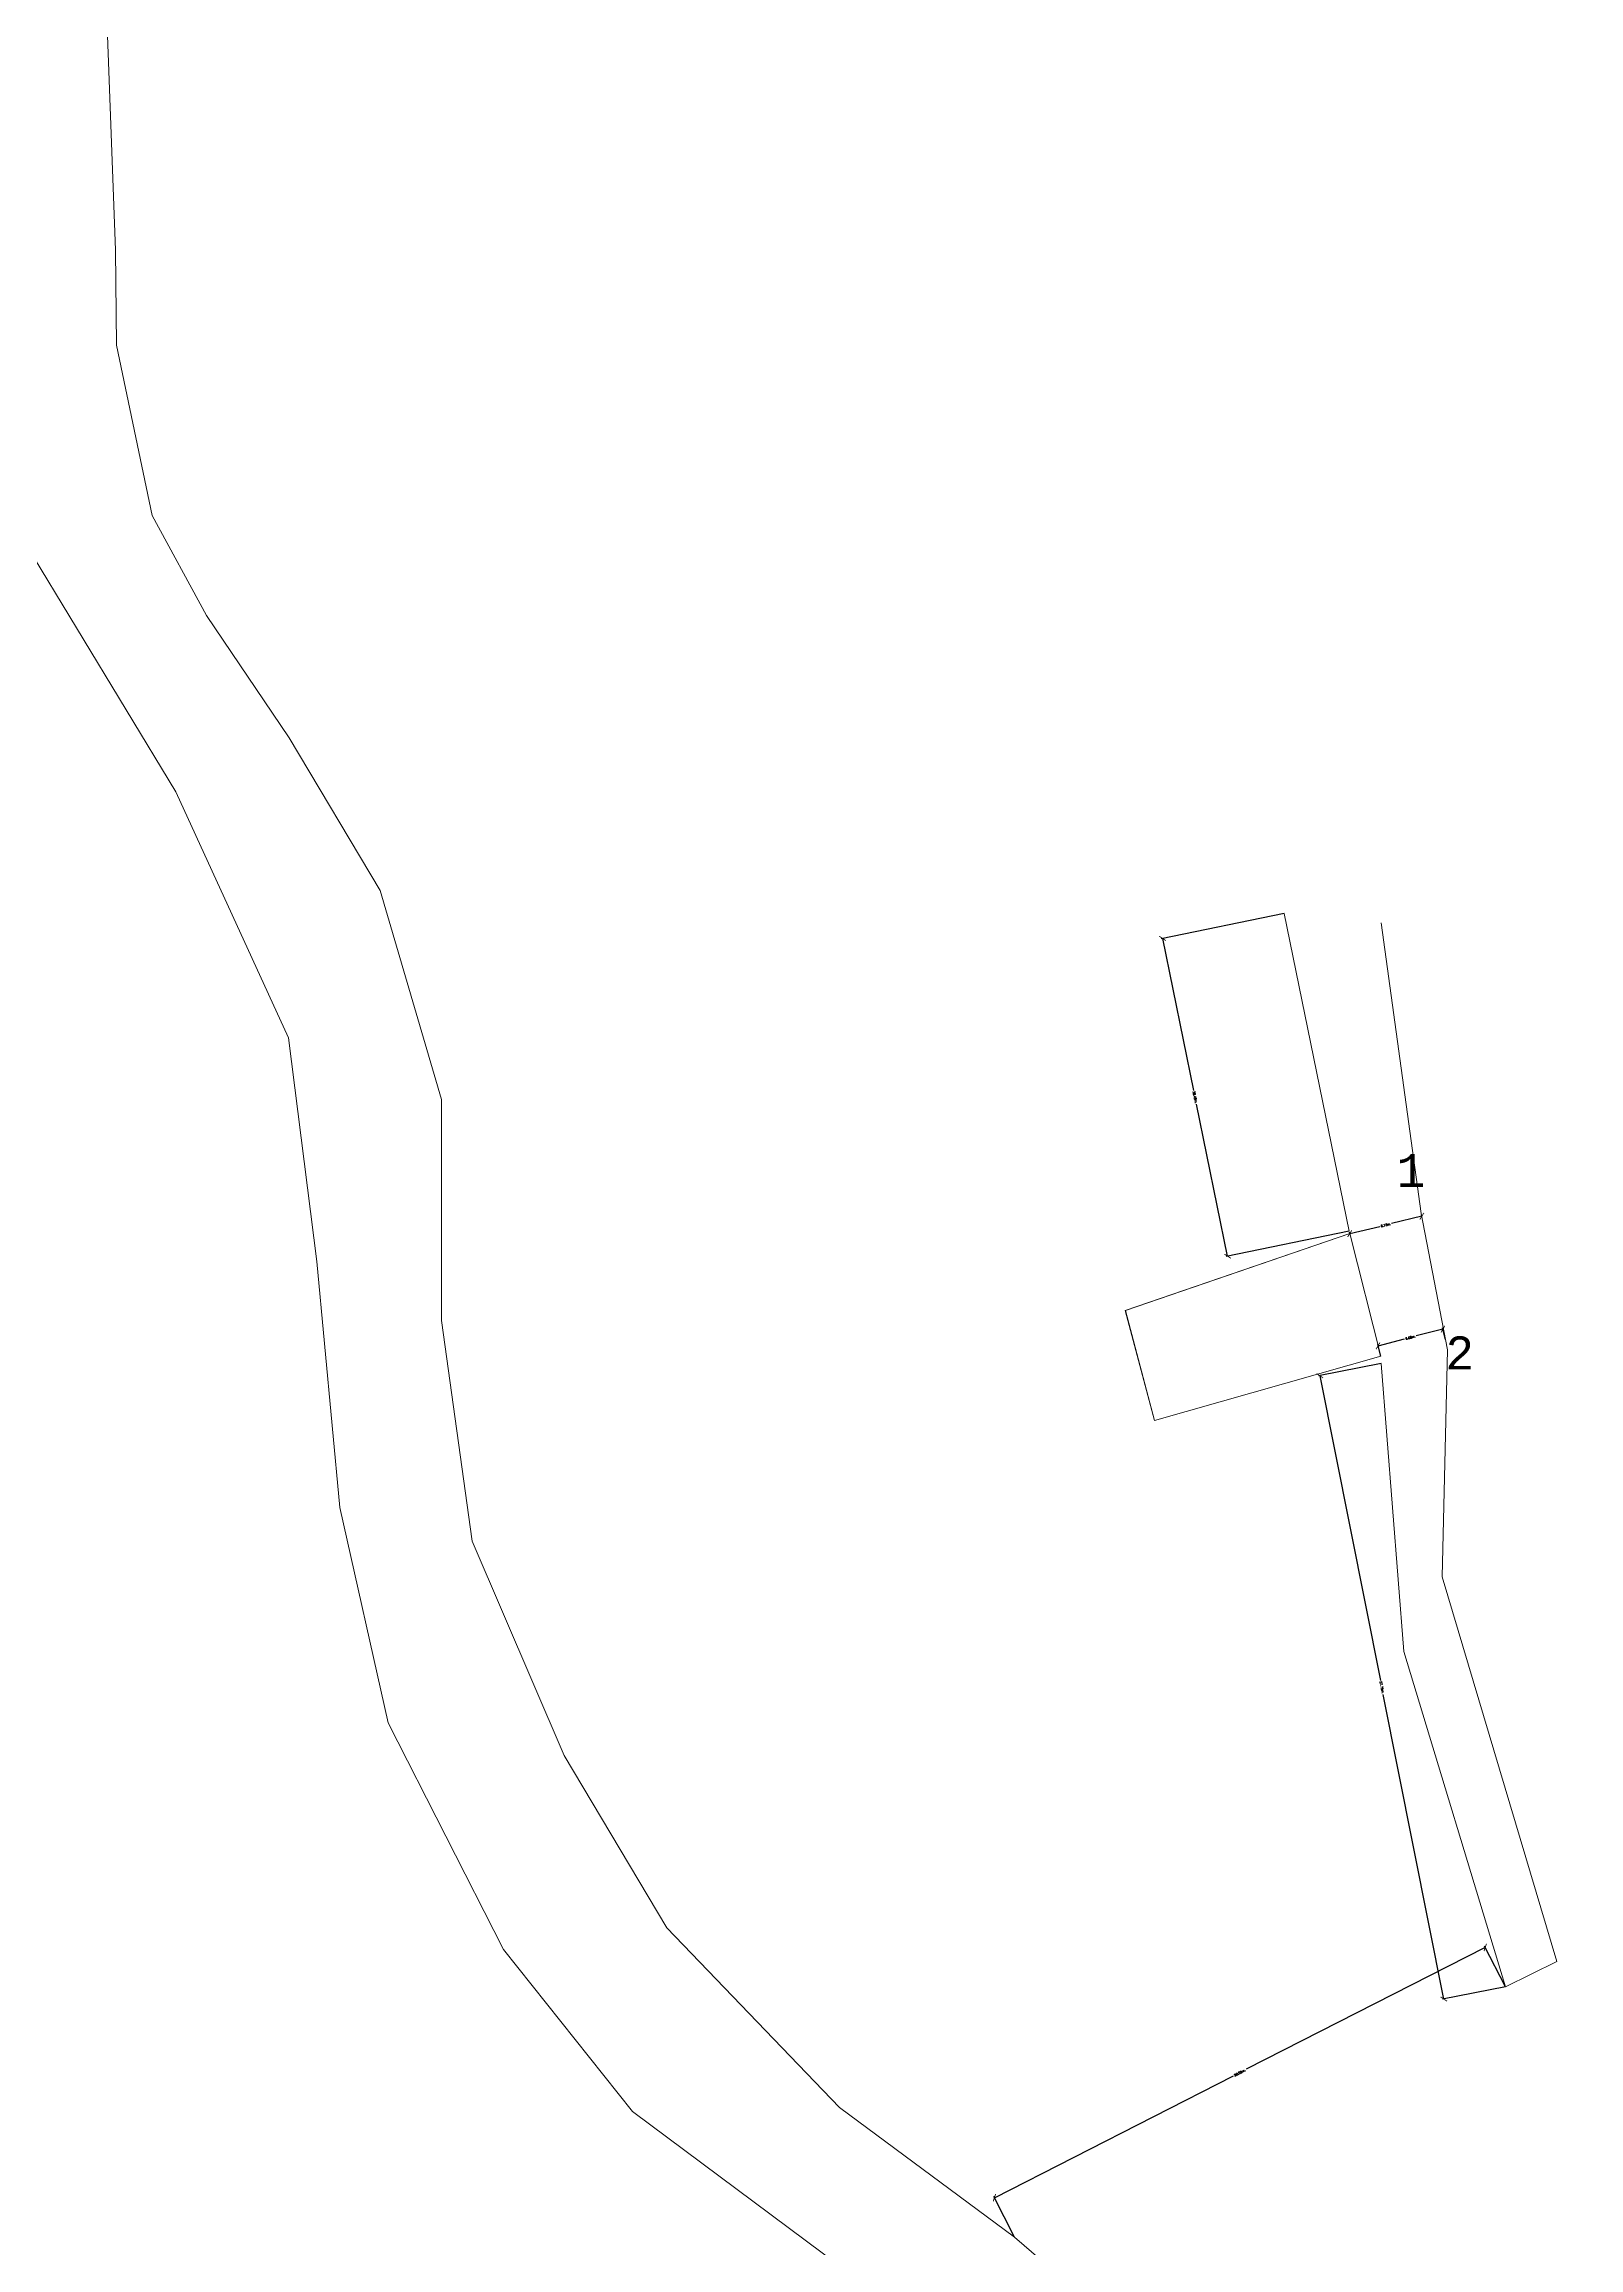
# Model space of a CAD drawing. Header units: millimetres. Extents: x 605783 to 623458, y 1302882 to 1324924.
# Drawn here: x 619726 to 619865.5, y 1321617.1 to 1321817.4 of the extents above; entities that cross this region are included whole.
import ezdxf

# ---------------------------------------------------------------- set-up
doc = ezdxf.new("R2010")
doc.units = ezdxf.units.MM
doc.header["$PDMODE"] = 35
doc.header["$PDSIZE"] = 1.5
for name, color, linetype in [('2', 7, 'Continuous'), ('4', 7, 'Continuous'), ('CVL_CUADCON_TIT', 1, 'Continuous'), ('CVL_PUNTO_NUM', 2, 'Continuous')]:
    doc.layers.add(name, color=color, linetype=linetype)
doc.styles.add('MONOTXT4', font='Monotxt4.shx')
doc.styles.add('ROMANS', font='ROMANS', dxfattribs={"height": 0.2})
doc.dimstyles.new('STANDARD$0', dxfattribs={"dimtxt": 0.6, "dimasz": 0.5, "dimexe": 0.125, "dimexo": 0.000625, "dimgap": 0.0625, "dimtad": 0, "dimzin": 1, "dimdsep": 46, "dimtxsty": 'ROMANS', "dimblk1": 'ARCHTICK', "dimblk2": 'ARCHTICK', "dimsah": 1, "dimcen": 2.5, "dimclrd": 1, "dimclre": 1, "dimclrt": 30, "dimaunit": 1, "dimadec": 0, "dimazin": 0, "dimtfac": 1, "dimtix": 1, "dimtofl": 0, "dimtmove": 1, "dimatfit": 3, "dimldrblk": 'ARCHTICK', "dimfxl": 1, "dimtolj": 1, "dimtzin": 1, "dimarcsym": 0})

# ---------------------------------------------------------------- blocks, each defined once
blk = doc.blocks.new('_ARCHTICK')
at = {"color": 0, "linetype": 'ByBlock', "const_width": 0.15}
blk.add_lwpolyline([(-0.5, -0.5), (0.5, 0.5)], dxfattribs=at)
blk = doc.blocks.new('*D340')
at = {"layer": 'CVL_CUADCON_TIT', "color": 1, "lineweight": -2, "ltscale": 0.5, "transparency": 16777216}
for p, q in [((619838.69, 1321738.39), (619827.52, 1321736.1)), ((619827.64, 1321736.13), (619830.47, 1321722.32)), ((619833.56, 1321707.25), (619830.73, 1321721.05)), ((619844.61, 1321709.51), (619833.44, 1321707.22))]:
    blk.add_line(p, q, dxfattribs=at)
at = {"layer": 'Defpoints', "color": 0, "lineweight": 5, "ltscale": 0.5, "transparency": 16777216}
for p in [(619838.69, 1321738.39), (619827.64, 1321736.13), (619844.61, 1321709.51)]:
    blk.add_point(p, dxfattribs=at)
at = {"layer": 'CVL_CUADCON_TIT', "color": 1, "lineweight": -2, "ltscale": 0.5, "transparency": 16777216, "xscale": 0.5, "yscale": 0.5, "zscale": 0.5}
for p, rotation in [((619827.64, 1321736.13), 101.5907213995538), ((619833.56, 1321707.25), 281.5907213995538)]:
    blk.add_blockref('_ARCHTICK', p, dxfattribs=dict(at, rotation=rotation))
at = {"layer": 'CVL_CUADCON_TIT', "color": 30, "lineweight": 5, "ltscale": 0.5, "transparency": 16777216, "insert": (619830.6, 1321721.69), "char_height": 0.2, "attachment_point": 5, "rotation": 281.5907, "style": 'ROMANS'}
blk.add_mtext('\\A1;29.48m.', dxfattribs=at)
blk = doc.blocks.new('*D341')
at = {"layer": 'CVL_CUADCON_TIT', "color": 1, "lineweight": -2, "ltscale": 0.5, "transparency": 16777216}
for p, q in [((619847.52, 1321697.51), (619841.81, 1321696.37)), ((619841.94, 1321696.39), (619847.44, 1321668.71)), ((619853.2, 1321639.75), (619847.7, 1321667.44)), ((619858.79, 1321640.86), (619853.08, 1321639.73))]:
    blk.add_line(p, q, dxfattribs=at)
at = {"layer": 'Defpoints', "color": 0, "lineweight": 5, "ltscale": 0.5, "transparency": 16777216}
for p in [(619847.52, 1321697.51), (619858.79, 1321640.86), (619853.2, 1321639.75)]:
    blk.add_point(p, dxfattribs=at)
at = {"layer": 'CVL_CUADCON_TIT', "color": 1, "lineweight": -2, "ltscale": 0.5, "transparency": 16777216, "xscale": 0.5, "yscale": 0.5, "zscale": 0.5}
for p, rotation in [((619841.94, 1321696.39), 101.2496912031073), ((619853.2, 1321639.75), 281.2496912031073)]:
    blk.add_blockref('_ARCHTICK', p, dxfattribs=dict(at, rotation=rotation))
at = {"layer": 'CVL_CUADCON_TIT', "color": 30, "lineweight": 5, "ltscale": 0.5, "transparency": 16777216, "insert": (619847.57, 1321668.07), "char_height": 0.2, "attachment_point": 5, "rotation": 281.2497, "style": 'ROMANS'}
blk.add_mtext('\\A1;57.75m.', dxfattribs=at)
blk = doc.blocks.new('*D342')
at = {"layer": 'CVL_CUADCON_TIT', "color": 1, "lineweight": -2, "ltscale": 0.5, "transparency": 16777216}
for p, q in [((619856.96, 1321644.44), (619835.25, 1321633.37)), ((619858.79, 1321640.86), (619856.9, 1321644.55)), ((619812.37, 1321621.7), (619834.09, 1321632.78)), ((619814.2, 1321618.12), (619812.32, 1321621.81))]:
    blk.add_line(p, q, dxfattribs=at)
at = {"layer": 'Defpoints', "color": 0, "lineweight": 5, "ltscale": 0.5, "transparency": 16777216}
for p in [(619858.79, 1321640.86), (619812.37, 1321621.7), (619814.2, 1321618.12)]:
    blk.add_point(p, dxfattribs=at)
at = {"layer": 'CVL_CUADCON_TIT', "color": 1, "lineweight": -2, "ltscale": 0.5, "transparency": 16777216, "xscale": 0.5, "yscale": 0.5, "zscale": 0.5}
for p, rotation in [((619856.96, 1321644.44), 27.02399573131138), ((619812.37, 1321621.7), 207.0239957313114)]:
    blk.add_blockref('_ARCHTICK', p, dxfattribs=dict(at, rotation=rotation))
at = {"layer": 'CVL_CUADCON_TIT', "color": 30, "lineweight": 5, "ltscale": 0.5, "transparency": 16777216, "insert": (619834.67, 1321633.07), "char_height": 0.2, "attachment_point": 5, "rotation": 27.024, "style": 'ROMANS'}
blk.add_mtext('\\A1;50.05m.', dxfattribs=at)
blk = doc.blocks.new('*D343')
at = {"layer": 'CVL_CUADCON_TIT', "color": 1, "lineweight": -2, "ltscale": 0.5, "transparency": 16777216}
for p, q in [((619844.65, 1321709.3), (619847.39, 1321709.96)), ((619851.2, 1321710.88), (619848.46, 1321710.22)), ((619851.2, 1321710.88), (619851.17, 1321711)), ((619844.65, 1321709.3), (619844.62, 1321709.43))]:
    blk.add_line(p, q, dxfattribs=at)
at = {"layer": 'Defpoints', "color": 0, "lineweight": 5, "ltscale": 0.5, "transparency": 16777216}
for p in [(619851.2, 1321710.88), (619851.2, 1321710.88), (619844.65, 1321709.3)]:
    blk.add_point(p, dxfattribs=at)
at = {"layer": 'CVL_CUADCON_TIT', "color": 1, "lineweight": -2, "ltscale": 0.5, "transparency": 16777216, "xscale": 0.5, "yscale": 0.5, "zscale": 0.5}
for p, rotation in [((619851.2, 1321710.88), 13.50981607963101), ((619844.65, 1321709.3), 193.5098160796311)]:
    blk.add_blockref('_ARCHTICK', p, dxfattribs=dict(at, rotation=rotation))
at = {"layer": 'CVL_CUADCON_TIT', "color": 30, "lineweight": 5, "ltscale": 0.5, "transparency": 16777216, "insert": (619847.93, 1321710.09), "char_height": 0.2, "attachment_point": 5, "rotation": 13.5098, "style": 'ROMANS'}
blk.add_mtext('\\A1;6.73m.', dxfattribs=at)
blk = doc.blocks.new('*D344')
at = {"layer": 'CVL_CUADCON_TIT', "color": 1, "lineweight": -2, "ltscale": 0.5, "transparency": 16777216}
for p, q in [((619853.12, 1321700.63), (619850.7, 1321700.01)), ((619853.36, 1321699.69), (619853.09, 1321700.75)), ((619847.47, 1321698.16), (619847.19, 1321699.23)), ((619847.22, 1321699.1), (619849.64, 1321699.73))]:
    blk.add_line(p, q, dxfattribs=at)
at = {"layer": 'Defpoints', "color": 0, "lineweight": 5, "ltscale": 0.5, "transparency": 16777216}
for p in [(619853.12, 1321700.63), (619847.47, 1321698.16), (619853.36, 1321699.68)]:
    blk.add_point(p, dxfattribs=at)
at = {"layer": 'CVL_CUADCON_TIT', "color": 1, "lineweight": -2, "ltscale": 0.5, "transparency": 16777216, "xscale": 0.5, "yscale": 0.5, "zscale": 0.5}
for p, rotation in [((619853.12, 1321700.63), 14.52255416666638), ((619847.22, 1321699.1), 194.5225541666664)]:
    blk.add_blockref('_ARCHTICK', p, dxfattribs=dict(at, rotation=rotation))
at = {"layer": 'CVL_CUADCON_TIT', "color": 30, "lineweight": 5, "ltscale": 0.5, "transparency": 16777216, "insert": (619850.17, 1321699.87), "char_height": 0.2, "attachment_point": 5, "rotation": 14.5226, "style": 'ROMANS'}
blk.add_mtext('\\A1;6.09m.', dxfattribs=at)

msp = doc.modelspace()

# ---------------------------------------------------------------- linework, layer by layer
at = {"layer": '2', "color": 1, "lineweight": 5}
msp.add_lwpolyline([(619865.47228, 1321491.64048), (619858.05828, 1321508.66048), (619847.29228, 1321543.72248), (619832.21728, 1321575.72848), (619823.01728, 1321595.79548), (619804.68728, 1321610.76548), (619779.48828, 1321629.53748), (619767.76328, 1321644.26248), (619757.29228, 1321664.83648), (619752.91928, 1321684.40248), (619750.82528, 1321706.76848), (619748.22828, 1321727.09948), (619738.00528, 1321749.45348), (619724.48128, 1321771.80148)], dxfattribs=at)
at = {"layer": '4', "color": 1, "lineweight": 5}
msp.add_lwpolyline([(619852.93428, 1321558.56548), (619850.41528, 1321564.14048), (619843.67328, 1321575.50148), (619837.90728, 1321590.17648), (619829.60228, 1321604.82348), (619814.20128, 1321618.11948), (619798.31128, 1321629.88548), (619782.61928, 1321646.22848), (619773.28528, 1321661.88048), (619764.92228, 1321681.35448), (619762.13928, 1321701.40048), (619762.14928, 1321721.47748), (619756.58528, 1321740.47548), (619748.28928, 1321754.35948), (619740.78928, 1321765.45748), (619735.85328, 1321774.55148), (619732.61728, 1321790.01748), (619732.51228, 1321798.65648), (619731.75828, 1321818.97948), (619727.59628, 1321827.06548)], dxfattribs=at)
at = {"layer": 'CVL_CUADCON_TIT', "color": 1, "lineweight": 5, "ltscale": 0.5}
for p, q in [((619847.50495, 1321737.54605), (619851.15395, 1321711.11805)), ((619851.15395, 1321711.11805), (619853.54395, 1321698.74305)), ((619844.65195, 1321709.30405), (619824.26695, 1321702.31905)), ((619824.26695, 1321702.31905), (619826.90995, 1321692.31605)), ((619853.54395, 1321698.74305), (619853.05995, 1321678.10905)), ((619863.46195, 1321643.16905), (619858.78795, 1321640.86105))]:
    msp.add_line(p, q, dxfattribs=at)
at = {"layer": 'CVL_CUADCON_TIT', "color": 1, "lineweight": 5, "ltscale": 0.5, "flags": 128}
for points in [[(619844.60891, 1321709.51389), (619838.68595, 1321738.39205)], [(619847.50495, 1321737.54605), (619851.15395, 1321711.11805), (619853.54395, 1321698.74305), (619853.05995, 1321678.10905), (619863.46195, 1321643.16905)], [(619847.52105, 1321697.50514), (619849.56495, 1321671.33105), (619858.78795, 1321640.86105)]]:
    msp.add_lwpolyline(points, dxfattribs=at)
for points in [[(619844.65025, 1321709.31215), (619847.46895, 1321698.15805), (619826.90825, 1321692.32415), (619824.26525, 1321702.32715), (619844.65025, 1321709.31215)], [(619844.65227, 1321709.30415), (619824.26735, 1321702.31918), (619826.90825, 1321692.32415), (619847.46895, 1321698.15805)]]:
    msp.add_lwpolyline(points, close=True, dxfattribs=at)

# ---------------------------------------------------------------- texts
at = {"layer": 'CVL_PUNTO_NUM', "color": 1, "lineweight": 5, "ltscale": 0.5, "style": 'MONOTXT4'}
for s, p in [('1', (619848.90701, 1321713.53466)), ('2', (619853.34858, 1321696.96223))]:
    msp.add_text(s, height=3, dxfattribs=at).set_placement(p)

# ---------------------------------------------------------------- dimensions: what is measured, and where the dimension line sits
at = {"layer": 'CVL_CUADCON_TIT', "color": 1, "lineweight": 5, "ltscale": 0.5}
for p1, p2, distance, picture, middle in [((619844.60891, 1321709.51389), (619838.68595, 1321738.39205), 11.27471, '*D340', (619830.60264, 1321721.68766)), ((619844.65227, 1321709.30415), (619851.20042, 1321710.87741), 0, '*D343', (619847.92634, 1321710.09078)), ((619847.46895, 1321698.15805), (619853.36211, 1321699.68459), 0.9776, '*D344', (619850.17038, 1321699.86769)), ((619847.52105, 1321697.50514), (619858.78795, 1321640.86105), -5.69474, '*D341', (619847.56918, 1321668.07213)), ((619858.78795, 1321640.86105), (619814.20128, 1321618.11948), -4.02101, '*D342', (619834.66762, 1321633.07224))]:
    dim = msp.add_aligned_dim(p1=p1, p2=p2, distance=distance, dimstyle='STANDARD$0', override={"dimpost": 'm.', "dimfxl": 31.75}, dxfattribs=at)
    dim.commit()
    dim.dimension.update_dxf_attribs({"geometry": picture, "text_midpoint": middle})

doc.saveas('drawing.dxf')
